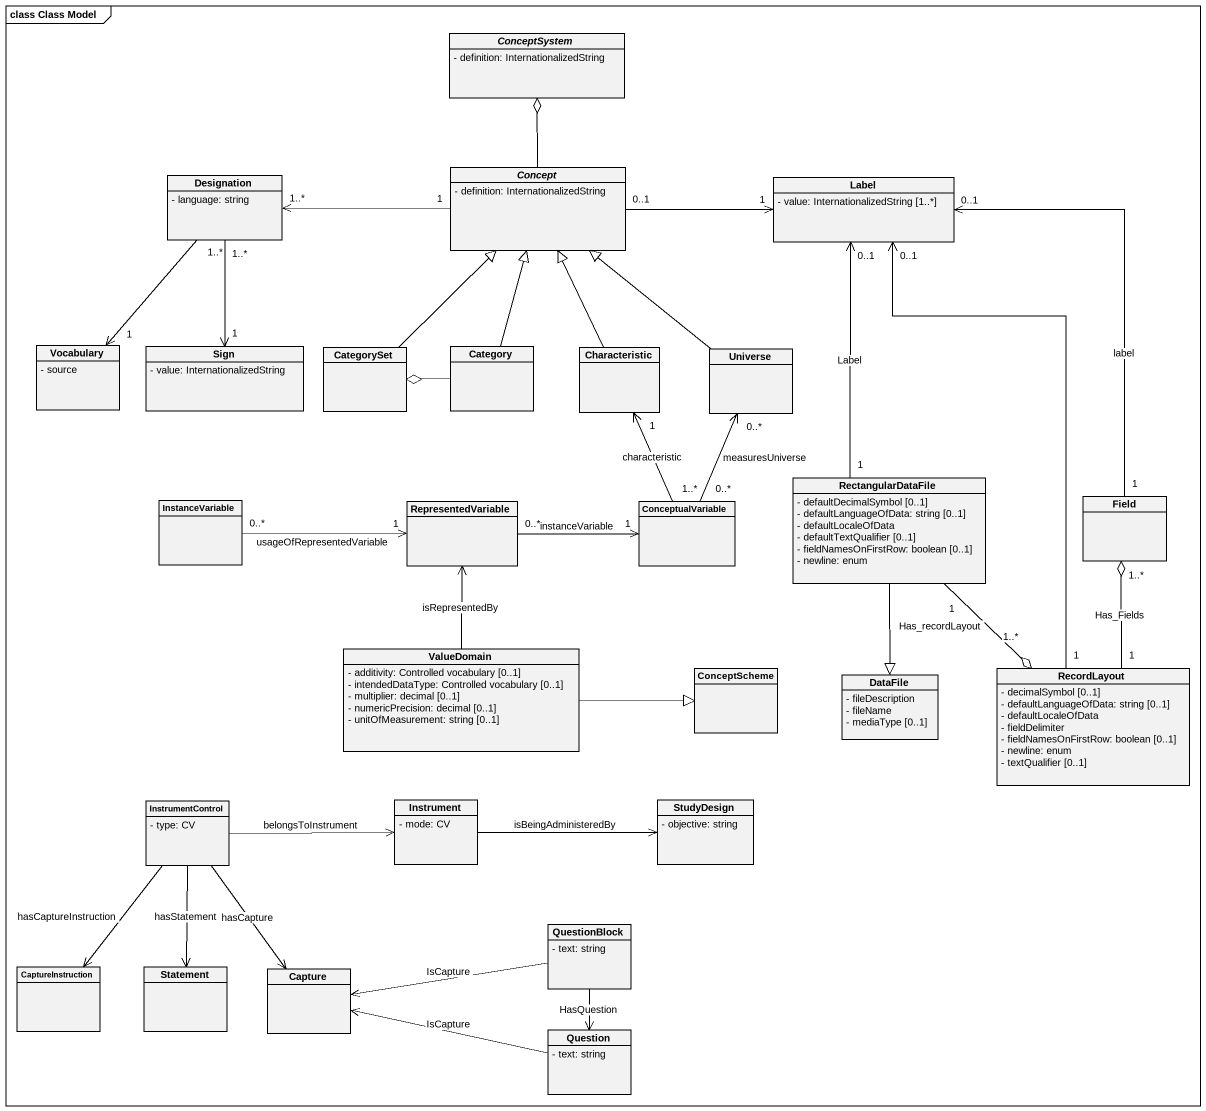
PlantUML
@startuml
mainframe class Class Model
hide circle
hide empty members
skinparam classAttributeIconSize 0
abstract class ConceptSystem {
  - definition: InternationalizedString
}
class Designation {
  - language: string
}
abstract class Concept {
  - definition: InternationalizedString
}
class "Label" as Label_ {
  - value: InternationalizedString [1..*]
}
class Vocabulary {
  - source
}
class Sign {
  - value: InternationalizedString
}
class CategorySet
class Category
class Characteristic
class Universe
class RectangularDataFile {
  - defaultDecimalSymbol [0..1]
  - defaultLanguageOfData: string [0..1]
  - defaultLocaleOfData
  - defaultTextQualifier [0..1]
  - fieldNamesOnFirstRow: boolean [0..1]
  - newline: enum
}
class InstanceVariable
class RepresentedVariable
class ConceptualVariable
class Field
class ValueDomain {
  - additivity: Controlled vocabulary [0..1]
  - intendedDataType: Controlled vocabulary [0..1]
  - multiplier: decimal [0..1]
  - numericPrecision: decimal [0..1]
  - unitOfMeasurement: string [0..1]
}
class ConceptScheme
class DataFile {
  - fileDescription
  - fileName
  - mediaType [0..1]
}
class RecordLayout {
  - decimalSymbol [0..1]
  - defaultLanguageOfData: string [0..1]
  - defaultLocaleOfData
  - fieldDelimiter
  - fieldNamesOnFirstRow: boolean [0..1]
  - newline: enum
  - textQualifier [0..1]
}
class InstrumentControl {
  - type: CV
}
class Instrument {
  - mode: CV
}
class StudyDesign {
  - objective: string
}
class QuestionBlock {
  - text: string
}
class CaptureInstruction
class Statement
class Capture
class Question {
  - text: string
}
Designation "1..*" --> "1" Vocabulary
Designation "1..*" --> "1" Sign
Concept -up-o ConceptSystem
Concept "1" -left-> "1..*" Designation
Concept "0..1" -right-> "1" Label_
CategorySet -up-|> Concept
Category -up-|> Concept
Category -left-o CategorySet
Characteristic -up-|> Concept
Universe -up-|> Concept
RectangularDataFile "1" -up-> "0..1" Label_ : Label
RectangularDataFile --|> DataFile
RectangularDataFile "1" --o "1..*" RecordLayout : Has_recordLayout
InstanceVariable "0..*" -right-> "1" RepresentedVariable : usageOfRepresentedVariable
RepresentedVariable "0..*" -right-> "1" ConceptualVariable : instanceVariable
ConceptualVariable "1..*" -up-> "1" Characteristic : characteristic
ConceptualVariable "0..*" -up-> "0..*" Universe : measuresUniverse
Field "1" -up-> "0..1" Label_ : label
ValueDomain -up-> RepresentedVariable : isRepresentedBy
ValueDomain -right-|> ConceptScheme
RecordLayout "1" -up-> "0..1" Label_
RecordLayout "1" -up-o "1..*" Field : Has_Fields
InstrumentControl -right-> Instrument : belongsToInstrument
InstrumentControl --> CaptureInstruction : hasCaptureInstruction
InstrumentControl --> Statement : hasStatement
InstrumentControl --> Capture : hasCapture
Instrument -right-> StudyDesign : isBeingAdministeredBy
QuestionBlock -left-> Capture : IsCapture
QuestionBlock --> Question : HasQuestion
Question -left-> Capture : IsCapture
@enduml
